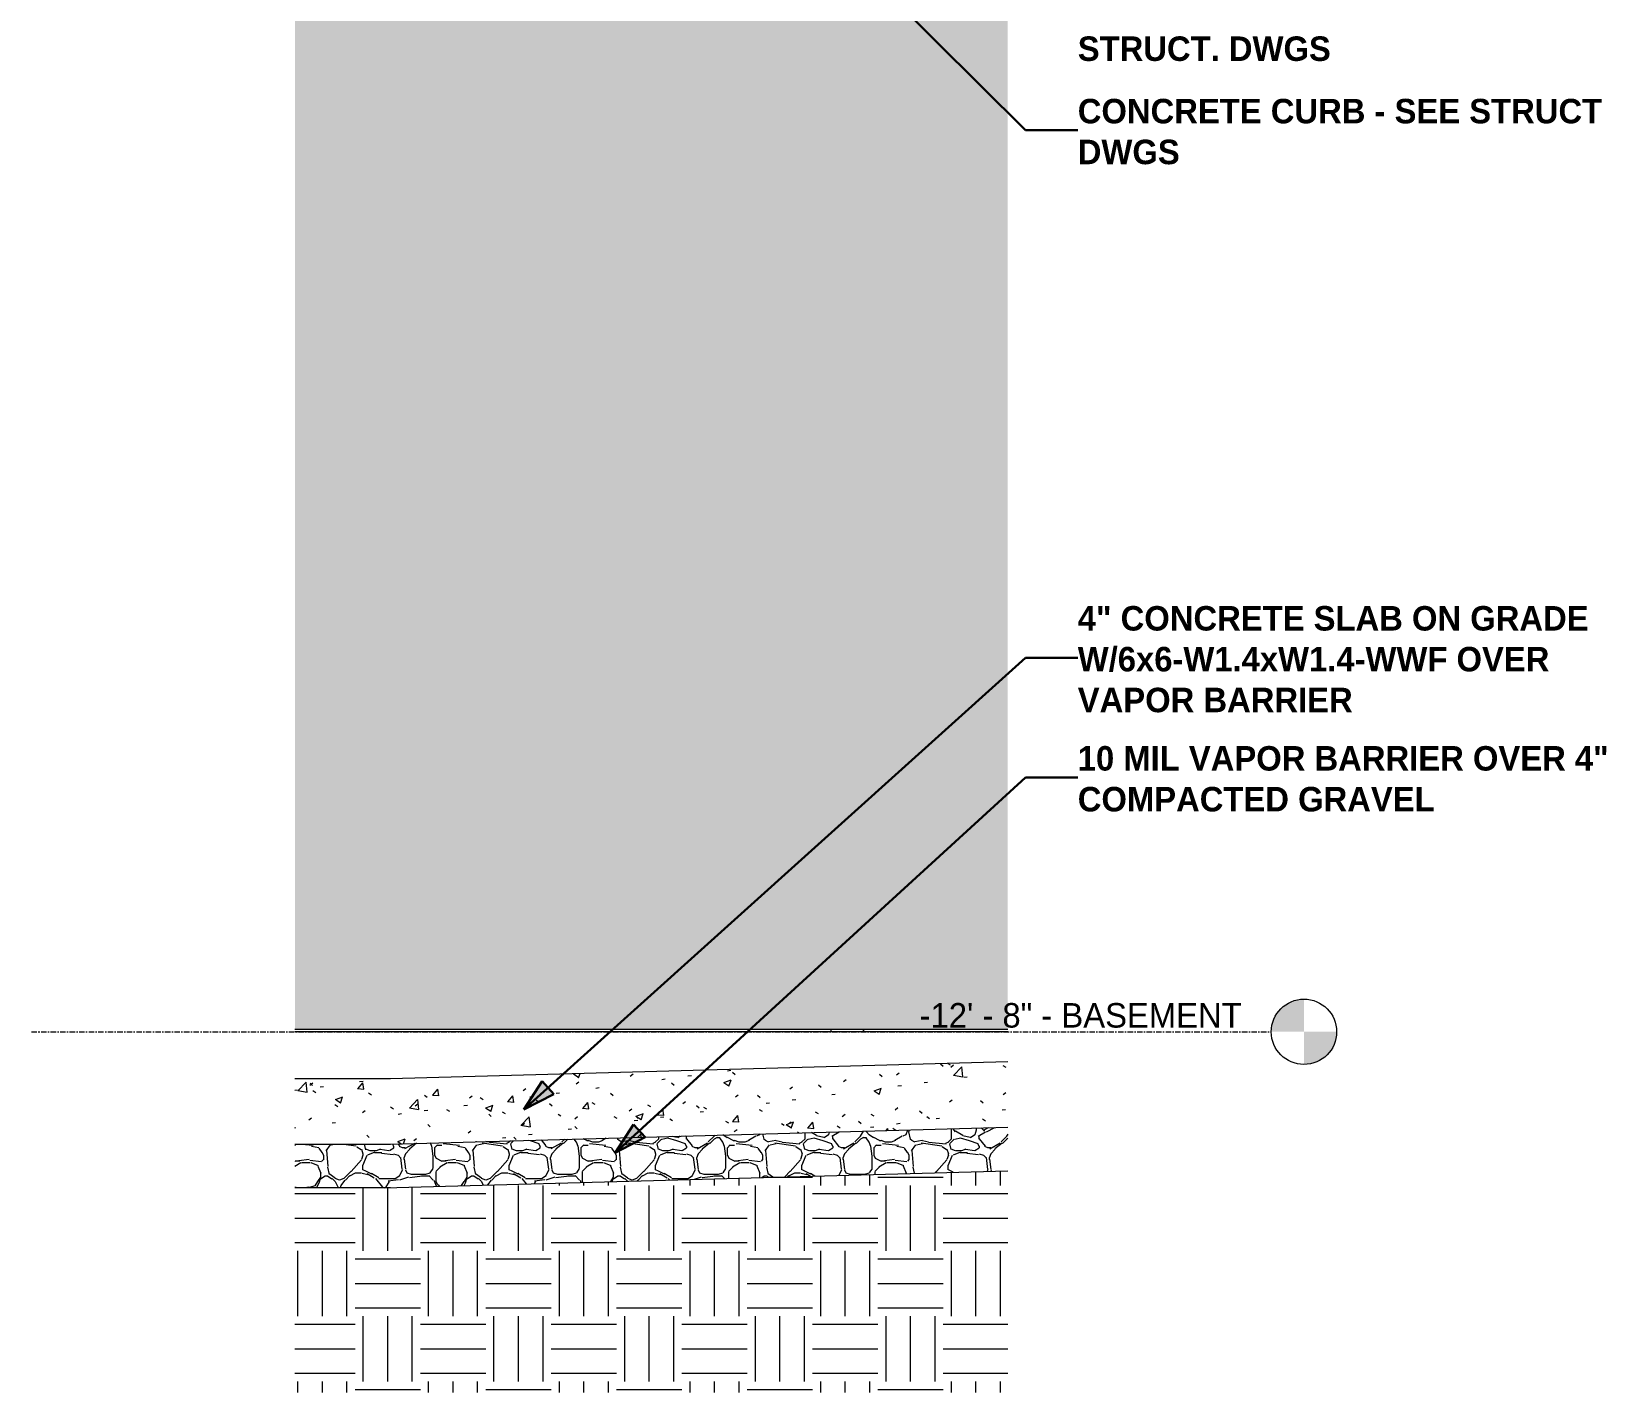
# Model space of a CAD drawing. Header units: inches. Extents: x -3960 to -3352, y -190 to 443.
# Drawn here: x -3532.2 to -3387.6, y -185.1 to -60.1 of the extents above; entities that cross this region are included whole.
import ezdxf

# ---------------------------------------------------------------- set-up
doc = ezdxf.new("R2010")
doc.units = ezdxf.units.IN
doc.header["$MEASUREMENT"] = 0
doc.linetypes.add('Grid Line 1_2_', pattern=[0.875, 0.5, -0.125, 0.125, -0.125])
for name, color, linetype, lineweight in [('0-3', 55, 'Continuous', 9), ('0-4', 90, 'Continuous', 5), ('A-FLOR-6', 192, 'Continuous', 9), ('A-FLOR-LEVL', 51, 'Continuous', 9), ('A-FLOR-LEVL-1', 51, 'Grid Line 1_2_', 9), ('A-FLOR-MCUT-2', 51, 'Continuous', 9), ('A-FLOR-PATT-1', 45, 'Continuous', 9), ('A-GENM-1', 55, 'Continuous', 9), ('A-WALL-PATT-1', 55, 'Continuous', 9), ('C-TOPO-2', 45, 'Continuous', 9), ('G-ANNO-TEXT', 231, 'Continuous', 30), ('G-ANNO-TEXT-1', 231, 'Continuous', 9)]:
    doc.layers.add(name, color=color, linetype=linetype, lineweight=lineweight)
doc.styles.add('Century Gothic', font='ufonts.com_century-gothic.ttf', dxfattribs={"height": 2.25})
doc.styles.add('Century Gothic_B', font='GOTHICB.TTF', dxfattribs={"height": 2.25})

# ---------------------------------------------------------------- blocks, each defined once
blk = doc.blocks.new('CTR  - Topography_rvt-3-WALL SECTION - SOUTH WALL _ WINDOWS - 1HR EXT_ WALL')
at = {"layer": 'C-TOPO-2'}
h = blk.add_hatch(dxfattribs=at)
h.set_pattern_fill('FP_27', color=256, style=0, pattern_type=2)
h.set_pattern_definition([(0, (-2014.496, 146.633), (6, 6), [6, -6]), (0, (-2014.496, 148.883), (6, 6), [6, -6]), (0, (-2014.496, 151.133), (6, 6), [6, -6]), (90, (-2013.746, 151.883), (-6, 6), [6, -6]), (90, (-2011.496, 151.883), (-6, 6), [6, -6]), (90, (-2009.246, 151.883), (-6, 6), [6, -6])])
h.paths.add_polyline_path([(-2087.29, -185.12), (-2054.57, -185.12), (-2054.57, -164.76), (-2111.81, -166.32), (-2120.02, -166.32), (-2120.02, -185.12), (-2111.24, -185.12)], flags=0)
blk = doc.blocks.new('Parking_Stall_Multiple - COMPACT-2286911-WALL SECTION - SOUTH WALL _ WINDOWS - 1HR EXT_ WALL')
at = {"layer": 'A-GENM-1'}
for p, q in [((-2120.02, -151.75), (-2070.82, -151.75)), ((-2070.82, -151.75), (-2067.82, -151.75)), ((-2070.82, -151.75), (-2070.82, -152)), ((-2070.82, -151.75), (-2067.82, -151.75)), ((-2070.82, -151.75), (-2070.82, -152)), ((-2067.82, -152), (-2067.82, -151.75)), ((-2067.82, -151.75), (-2054.57, -151.75)), ((-2067.82, -151.75), (-2067.82, -152)), ((-2070.82, -152), (-2120.02, -152)), ((-2067.82, -152), (-2070.82, -152)), ((-2067.82, -152), (-2070.82, -152)), ((-2054.57, -152), (-2067.82, -152))]:
    blk.add_line(p, q, dxfattribs=at)
blk = doc.blocks.new('CTR - 1st Phase - Common Walls_rvt-3-WALL SECTION - SOUTH WALL _ WINDOWS - 1HR EXT_ WALL')
at = {"layer": '0-3'}
blk.add_blockref('Parking_Stall_Multiple - COMPACT-2286911-WALL SECTION - SOUTH WALL _ WINDOWS - 1HR EXT_ WALL', (0, 0), dxfattribs=at)
blk = doc.blocks.new('CTR - 1st Phase - Structure_rvt-3-WALL SECTION - SOUTH WALL _ WINDOWS - 1HR EXT_ WALL')
at = {"layer": 'A-WALL-PATT-1'}
h = blk.add_hatch(dxfattribs=at)
h.set_pattern_fill('FP_22', color=256, style=0, pattern_type=2)
h.set_pattern_definition([(0, (-2014.496, 146.633), (3.84, 0.96), [0.317, -2.563, 0.317, -2.563, -15.36]), (0, (-2014.496, 146.633), (3.84, 0.96), [-5.76, 0.317, -5.443, 0.317, -2.563, -6.72]), (0, (-2014.496, 146.633), (3.84, 0.96), [-14.4, 0.317, -1.603, 0.317, -4.483]), (120, (-2013.056, 147.113), (-2.7513844, 2.8455376), [0.317, -2.563, 0.317, -2.563, -15.36]), (120, (-2013.056, 147.113), (-2.7513844, 2.8455376), [-5.76, 0.317, -5.443, 0.317, -2.563, -6.72]), (120, (-2013.056, 147.113), (-2.7513844, 2.8455376), [-14.4, 0.317, -1.603, 0.317, -4.483]), (240, (-2012.576, 149.033), (-1.0886156, -3.8055376), [0.317, -2.563, 0.317, -2.563, -15.36]), (240, (-2012.576, 149.033), (-1.0886156, -3.8055376), [-5.76, 0.317, -5.443, 0.317, -2.563, -6.72]), (240, (-2012.576, 149.033), (-1.0886156, -3.8055376), [-14.4, 0.317, -1.603, 0.317, -4.483])])
h.paths.add_polyline_path([(-2054.57, -151.75), (-2054.57, -21), (-2120.02, -21), (-2120.02, -151.75), (-2067.82, -151.75)], flags=0)
blk = doc.blocks.new('Level - Level Head - Circle-50818-WALL SECTION - SOUTH WALL _ WINDOWS - 1HR EXT_ WALL')
at = {"layer": 'A-FLOR-LEVL'}
h = blk.add_hatch(color=256, dxfattribs=at)
edge = h.paths.add_edge_path(flags=0)
edge.add_line((-2027.38, 0), (-2030.38, 0))
edge.add_arc((-2027.38, 0), 3, 90, 180, ccw=False)
edge.add_line((-2027.38, 3), (-2027.38, 0))
h = blk.add_hatch(color=256, dxfattribs=at)
edge = h.paths.add_edge_path(flags=0)
edge.add_line((-2027.38, -3), (-2027.38, 0))
edge.add_line((-2027.38, 0), (-2024.38, 0))
edge.add_arc((-2027.38, 0), 3, 270, 360, ccw=False)
blk.add_circle((-2027.38, 0), 3, dxfattribs=at)

msp = doc.modelspace()

# ---------------------------------------------------------------- hatches: boundary and pattern name
at = {"layer": 'A-FLOR-PATT-1'}
h = msp.add_hatch(dxfattribs=at)
h.set_pattern_fill('FP_29', color=256, style=0, pattern_type=2)
h.set_pattern_definition([(50, (-3402.494, 146.633), (6.886, -0.6021), [0.72, -7.92]), (355, (-3402.494, 146.633), (-1.33176, 7.22055), [0.576, -6.336]), (100.451, (-3401.92, 146.583), (5.55363, 6.61819), [0.612, -6.731]), (46.184, (-3402.494, 148.553), (10.24564, -1.58893), [1.08, -11.88]), (96.636, (-3401.64, 148.421), (8.97244, 9.35152), [0.918, -10.096]), (351.184, (-3402.494, 148.553), (8.9732, 9.35123), [0.864, -9.504]), (21, (-3401.534, 148.073), (5.73073, -3.865), [0.72, -7.92]), (326, (-3401.534, 148.073), (2.33581, 6.96088), [0.576, -6.336]), (71.451, (-3401.057, 147.751), (8.06588, 3.09595), [0.612, -6.731]), (37.5, (-3402.4942, 146.633), (0.116866, 3.195478), [0.317, -5.942, 0.317, -6.115, -6.36]), (37.5, (-3402.4942, 146.633), (0.116866, 3.195478), [-12.691, 0.317, -6.043]), (7.5, (-3402.4942, 146.633), (2.52543, 3.786025), [0.317, -3.35, 0.317, -5.798, -2.424]), (7.5, (-3402.4942, 146.633), (2.52543, 3.786025), [-9.782, 0.317, -2.107]), (327.5, (-3404.6352, 146.633), (5.124369, -0.216176), [0.317, -2.083, 0.317, -7.171, -9.936]), (327.5, (-3404.6352, 146.633), (5.124369, -0.216176), [-9.888, 0.317, -9.619]), (317.5, (-3405.595, 146.633), (5.598326, 0.96141), [0.317, -2.803, 0.317, -4.656, -7.056]), (317.5, (-3405.595, 146.633), (5.598326, 0.96141), [-8.093, 0.317, -6.739])])
h.paths.add_polyline_path([(-3508.01794, -162.3069), (-3499.24148, -162.3069), (-3442.56794, -160.76125), (-3442.56794, -154.76125), (-3499.24148, -156.3069), (-3508.01794, -156.3069), (-3508.01794, -162.00228)], flags=0)
h = msp.add_hatch(dxfattribs=at)
h.set_pattern_fill('FP_30', color=256, style=0, pattern_type=2)
h.set_pattern_definition([(212.005, (-3403.3002, 148.649), (-40.310627, -26.8730086), [1.268, -125.493]), (213.69, (-3402.4942, 149.186), (-13.43624, -13.436764), [0.969, -47.478]), (198.435, (-3402.091, 149.321), (-26.873024, -13.43654), [0.425, -42.065]), (180, (-3401.554, 149.321), (-2e-15, -13.437), [0.537, -12.899]), (161.565, (-3401.151, 149.186), (-13.43652, 1e-05), [0.425, -42.065]), (333.435, (-3401.016, 158.861), (13.43653, 1e-05), [0.601, -29.444]), (296.565, (-3401.151, 159.129), (13.43652, -13.43654), [0.3, -29.745]), (270, (-3401.151, 159.801), (13.437, 8e-16), [0.672, -12.765]), (186.34, (-3401.0162, 151.067), (-107.492657, -13.436396), [1.217, -120.457]), (296.565, (-3398.06, 159.398), (13.43652, -13.43654), [0.3, -29.745]), (303.69, (-3398.3292, 159.801), (13.436764, -13.43624), [0.484, -47.962]), (229.399, (-3396.1792, 153.889), (-67.18284, -80.6196216), [1.239, -122.641]), (243.435, (-3395.776, 154.695), (1e-05, -13.43653), [0.901, -29.144]), (213.69, (-3391.0732, 153.217), (-13.43624, -13.436764), [0.484, -47.962]), (33.69, (-3395.1042, 149.455), (13.43624, 13.436764), [0.484, -47.962]), (0, (-3395.373, 149.455), (0, 13.437), [0.269, -13.168]), (333.435, (-3395.641, 149.589), (13.43653, 1e-05), [0.3, -29.745]), (284.036, (-3395.7762, 150.127), (13.436545, -40.30972), [0.554, -54.847]), (270, (-3395.776, 150.395), (13.437, 8e-16), [0.269, -13.168]), (243.435, (-3395.776, 150.664), (1e-05, -13.43653), [0.3, -29.745]), (135, (-3395.776, 150.799), (-13.43644, 9e-16), [0.19, -18.812]), (90, (-3395.776, 150.664), (-13.437, 8e-16), [0.134, -13.302]), (18.435, (-3390.939, 156.845), (26.873024, 13.43654), [0.85, -41.641]), (6.34, (-3390.1322, 157.114), (107.492657, 13.436396), [1.217, -120.457]), (180, (-3390.67, 153.889), (-2e-15, -13.437), [0.806, -12.63]), (197.354, (-3388.5202, 154.561), (-40.3099621, -13.4370921), [2.252, -222.987]), (198.435, (-3388.117, 154.695), (-26.873024, -13.43654), [0.425, -42.065]), (213.69, (-3387.7142, 154.964), (-13.43624, -13.436764), [0.484, -47.962]), (251.565, (-3387.58, 155.367), (-1e-05, -13.43652), [0.425, -42.065]), (243.435, (-3387.445, 155.636), (1e-05, -13.43653), [0.3, -29.745]), (270, (-3387.445, 155.904), (13.437, 8e-16), [0.269, -13.168]), (293.199, (-3387.8482, 156.845), (13.436385, -26.872947), [1.023, -101.307]), (315, (-3388.251, 157.248), (13.43644, 0), [0.57, -18.432]), (0, (-3388.923, 157.248), (0, 13.437), [0.672, -12.765]), (341.565, (-3391.879, 154.023), (13.43652, -1e-05), [0.425, -42.065]), (303.69, (-3392.1482, 154.426), (13.436764, -13.43624), [0.484, -47.962]), (279.462, (-3392.2822, 155.233), (13.43628, -67.183201), [0.817, -80.915]), (270, (-3392.282, 156.039), (13.437, 8e-16), [0.806, -12.63]), (239.036, (-3391.8792, 156.711), (-13.4372, -26.873257), [0.783, -77.565]), (188.13, (-3390.9392, 156.845), (-80.620097, -13.436299), [0.95, -94.061]), (116.565, (-3400.882, 156.442), (-13.43652, 13.43654), [0.3, -29.745]), (135, (-3400.613, 156.173), (-13.43644, 9e-16), [0.38, -18.622]), (168.69, (-3399.9412, 156.039), (-13.436897, 0.000212), [0.685, -67.829]), (191.31, (-3399.2692, 156.173), (-53.746592, -13.436568), [0.685, -67.829]), (194.036, (-3398.7322, 156.308), (-40.30972, -13.436545), [0.554, -54.847]), (236.31, (-3398.4632, 156.711), (-13.436194, -26.8733), [0.484, -47.962]), (236.31, (-3398.1942, 157.114), (-13.436194, -26.8733), [0.484, -47.962]), (270, (-3398.194, 157.517), (13.437, 8e-16), [0.403, -13.034]), (291.801, (-3398.4632, 158.189), (13.436166, -26.872997), [0.724, -71.635]), (116.565, (-3398.329, 155.367), (-13.43652, 13.43654), [0.601, -29.444]), (168.69, (-3397.6572, 155.233), (-13.436897, 0.000212), [0.685, -67.829]), (194.036, (-3397.1202, 155.367), (-40.30972, -13.436545), [0.554, -54.847]), (225, (-3396.716, 155.77), (9e-16, -13.43644), [0.57, -18.432]), (251.565, (-3396.582, 156.173), (-1e-05, -13.43652), [0.425, -42.065]), (296.565, (-3396.851, 156.711), (13.43652, -13.43654), [0.601, -29.444]), (315, (-3397.12, 156.979), (13.43644, 0), [0.38, -18.622]), (326.31, (-3397.5232, 157.248), (26.8733, -13.436194), [0.484, -47.962]), (0, (-3397.791, 157.248), (0, 13.437), [0.269, -13.168]), (33.69, (-3398.1942, 156.979), (13.43624, 13.436764), [0.484, -47.962]), (71.565, (-3398.329, 156.576), (1e-05, 13.43652), [0.425, -42.065]), (63.435, (-3398.463, 156.308), (-1e-05, 13.43653), [0.3, -29.745]), (71.565, (-3398.598, 155.904), (1e-05, 13.43652), [0.425, -42.065]), (104.036, (-3398.5982, 155.367), (-13.436545, 40.30972), [0.554, -54.847]), (45, (-3398.866, 155.098), (0, 13.43644), [0.38, -18.622]), (18.435, (-3399.269, 154.964), (26.873024, 13.43654), [0.425, -42.065]), (0, (-3399.941, 154.964), (0, 13.437), [0.672, -12.765]), (14.036, (-3400.4792, 154.83), (40.30972, 13.436545), [0.554, -54.847]), (341.565, (-3400.882, 154.964), (13.43652, -1e-05), [0.425, -42.065]), (270, (-3400.882, 155.367), (13.437, 8e-16), [0.403, -13.034]), (225, (-3400.479, 155.77), (9e-16, -13.43644), [0.57, -18.432]), (198.435, (-3399.672, 156.039), (-26.873024, -13.43654), [0.85, -41.641]), (180, (-3399.001, 156.039), (-2e-15, -13.437), [0.672, -12.765]), (153.435, (-3398.732, 155.904), (-13.43653, -1e-05), [0.3, -29.745]), (206.565, (-3393.626, 153.755), (-13.43654, -13.43652), [0.3, -29.745]), (146.31, (-3393.2232, 153.486), (-26.8733, 13.436194), [0.484, -47.962]), (119.745, (-3392.6852, 152.545), (-40.31056, 67.1832064), [1.083, -107.246]), (95.711, (-3392.5512, 151.202), (-13.4375424, 120.930058), [1.35, -133.686]), (90, (-3392.551, 151.067), (-13.437, 8e-16), [0.134, -13.302]), (63.435, (-3392.685, 150.799), (-1e-05, 13.43653), [0.3, -29.745]), (26.565, (-3392.954, 150.664), (13.43654, 13.43652), [0.3, -29.745]), (0, (-3393.357, 150.664), (0, 13.437), [0.403, -13.034]), (0, (-3393.492, 150.664), (0, 13.437), [0.134, -13.302]), (0, (-3393.76, 150.664), (0, 13.437), [0.269, -13.168]), (326.31, (-3394.1632, 150.933), (26.8733, -13.436194), [0.484, -47.962]), (333.435, (-3394.432, 151.067), (13.43653, 1e-05), [0.3, -29.745]), (284.036, (-3394.5672, 151.605), (13.436545, -40.30972), [0.554, -54.847]), (270, (-3394.567, 151.873), (13.437, 8e-16), [0.269, -13.168]), (270, (-3394.567, 152.277), (13.437, 8e-16), [0.403, -13.034]), (258.69, (-3394.4322, 152.948), (-0.000212, -13.436897), [0.685, -67.829]), (231.34, (-3393.8952, 153.62), (-40.31019, -53.745816), [0.86, -85.176]), (270, (-3391.073, 153.352), (13.437, 8e-16), [0.134, -13.302]), (270, (-3391.073, 153.486), (13.437, 8e-16), [0.134, -13.302]), (326.31, (-3391.4762, 153.755), (26.8733, -13.436194), [0.484, -47.962]), (333.435, (-3392.282, 154.158), (13.43653, 1e-05), [0.901, -29.144]), (0, (-3392.954, 154.158), (0, 13.437), [0.672, -12.765]), (63.435, (-3393.089, 153.889), (-1e-05, 13.43653), [0.3, -29.745]), (90, (-3393.089, 153.352), (-13.437, 8e-16), [0.537, -12.899]), (135, (-3392.685, 152.948), (-13.43644, 9e-16), [0.57, -18.432]), (161.565, (-3392.282, 152.814), (-13.43652, 1e-05), [0.425, -42.065]), (180, (-3391.879, 152.814), (-2e-15, -13.437), [0.403, -13.034]), (198.435, (-3391.476, 152.948), (-26.873024, -13.43654), [0.425, -42.065]), (351.87, (-3396.7162, 160.204), (13.437009, -0.000259), [1.9, -93.111]), (14.036, (-3397.2542, 160.07), (40.30972, 13.436545), [0.554, -54.847]), (53.13, (-3397.6572, 159.532), (26.873672, 40.309752), [0.672, -66.511]), (95.194, (-3397.5232, 158.054), (-13.4351326, 134.3664647), [1.484, -146.928]), (101.31, (-3397.3882, 157.382), (-13.436568, 53.746592), [0.685, -67.829]), (143.13, (-3396.8512, 156.979), (-40.309752, 26.873672), [0.672, -66.511]), (161.565, (-3396.448, 156.845), (-13.43652, 1e-05), [0.425, -42.065]), (198.435, (-3396.045, 156.979), (-26.873024, -13.43654), [0.425, -42.065]), (225, (-3395.373, 157.651), (9e-16, -13.43644), [0.95, -18.052]), (228.814, (-3394.4322, 158.726), (-80.619807, -94.0561774), [1.428, -141.405]), (251.565, (-3394.298, 159.129), (-1e-05, -13.43652), [0.425, -42.065]), (270, (-3394.298, 159.264), (13.437, 8e-16), [0.134, -13.302]), (288.435, (-3394.432, 159.667), (13.43654, -26.873024), [0.425, -42.065]), (326.31, (-3394.8352, 159.935), (26.8733, -13.436194), [0.484, -47.962]), (90, (-3401.016, 156.711), (-13.437, 8e-16), [0.941, -12.496]), (338.199, (-3399.1352, 158.457), (40.309912, -13.43644), [0.724, -71.635]), (0, (-3399.941, 158.457), (0, 13.437), [0.806, -12.63]), (30.964, (-3400.6132, 158.054), (40.310285, 26.873314), [0.783, -77.565]), (45, (-3401.016, 157.651), (0, 13.43644), [0.57, -18.432]), (90, (-3403.166, 152.411), (-13.437, 8e-16), [0.941, -12.496]), (116.565, (-3402.763, 151.605), (-13.43652, 13.43654), [0.901, -29.144]), (153.435, (-3401.957, 151.202), (-13.43653, -1e-05), [0.901, -29.144]), (180, (-3401.285, 151.202), (-2e-15, -13.437), [0.672, -12.765]), (218.66, (-3400.6132, 151.739), (-13.436833, -13.436298), [0.86, -85.176]), (231.34, (-3400.0762, 152.411), (-40.31019, -53.745816), [0.86, -85.176]), (213.69, (-3399.2692, 152.948), (-13.43624, -13.436764), [0.969, -47.478]), (239.036, (-3398.8662, 153.62), (-13.4372, -26.873257), [0.783, -77.565]), (270, (-3398.866, 153.889), (13.437, 8e-16), [0.269, -13.168]), (270, (-3398.866, 154.292), (13.437, 8e-16), [0.403, -13.034]), (315, (-3399.269, 154.695), (13.43644, 0), [0.57, -18.432]), (350.538, (-3400.0762, 154.83), (13.436822, 7.6e-05), [0.817, -80.915]), (14.036, (-3401.1512, 154.561), (40.30972, 13.436545), [1.108, -54.293]), (18.435, (-3402.36, 154.158), (26.873024, 13.43654), [1.275, -41.216]), (45, (-3402.763, 153.755), (0, 13.43644), [0.57, -18.432]), (45, (-3403.166, 153.352), (0, 13.43644), [0.57, -18.432]), (108.435, (-3400.21, 150.395), (-13.43654, 26.873024), [0.85, -41.641]), (126.87, (-3399.8072, 149.858), (-13.436224, 13.436576), [0.672, -66.511]), (146.31, (-3399.4042, 149.589), (-26.8733, 13.436194), [0.484, -47.962]), (161.565, (-3399.001, 149.455), (-13.43652, 1e-05), [0.425, -42.065]), (135, (-3398.598, 149.052), (-13.43644, 9e-16), [0.57, -18.432]), (161.565, (-3398.194, 148.917), (-13.43652, 1e-05), [0.425, -42.065]), (180, (-3397.791, 148.917), (-2e-15, -13.437), [0.403, -13.034]), (206.565, (-3397.523, 149.052), (-13.43654, -13.43652), [0.3, -29.745]), (206.565, (-3396.985, 149.321), (-13.43654, -13.43652), [0.601, -29.444]), (189.462, (-3396.1792, 149.455), (-67.183201, -13.43628), [0.817, -80.915]), (243.435, (-3395.91, 149.992), (1e-05, -13.43653), [0.601, -29.444]), (270, (-3395.91, 150.127), (13.437, 8e-16), [0.134, -13.302]), (270, (-3395.91, 150.395), (13.437, 8e-16), [0.269, -13.168]), (326.31, (-3396.3132, 151.202), (26.8733, -13.436194), [0.484, -47.962]), (327.995, (-3397.3882, 151.873), (67.182935, -40.309468), [1.268, -125.493]), (329.036, (-3398.0602, 152.277), (26.873257, -13.4372), [0.783, -77.565]), (341.565, (-3398.866, 152.545), (13.43652, -1e-05), [0.85, -41.641]), (0, (-3399.404, 152.545), (0, 13.437), [0.537, -12.899]), (33.69, (-3399.8072, 152.277), (13.43624, 13.436764), [0.484, -47.962]), (53.13, (-3400.2102, 151.739), (26.873672, 40.309752), [0.672, -66.511]), (63.435, (-3400.479, 151.202), (-1e-05, 13.43653), [0.601, -29.444]), (225, (-3394.298, 150.127), (9e-16, -13.43644), [0.57, -18.432]), (236.31, (-3394.0292, 150.53), (-13.436194, -26.8733), [0.484, -47.962]), (270, (-3394.029, 150.664), (13.437, 8e-16), [0.134, -13.302]), (315, (-3394.298, 150.933), (13.43644, 0), [0.38, -18.622]), (333.435, (-3394.835, 151.202), (13.43653, 1e-05), [0.601, -29.444]), (18.435, (-3395.641, 150.933), (26.873024, 13.43654), [0.85, -41.641]), (75.964, (-3395.7762, 150.395), (-0.0003, 13.43623), [0.554, -54.847]), (71.565, (-3401.822, 147.842), (1e-05, 13.43652), [0.425, -42.065]), (135, (-3401.554, 147.574), (-13.43644, 9e-16), [0.38, -18.622]), (146.31, (-3401.1512, 147.305), (-26.8733, 13.436194), [0.484, -47.962]), (153.435, (-3400.613, 147.036), (-13.43653, -1e-05), [0.601, -29.444]), (180, (-3400.479, 147.036), (-2e-15, -13.437), [0.134, -13.302]), (161.565, (-3400.076, 146.902), (-13.43652, 1e-05), [0.425, -42.065]), (180, (-3399.538, 146.902), (-2e-15, -13.437), [0.537, -12.899]), (198.435, (-3399.135, 147.036), (-26.873024, -13.43654), [0.425, -42.065]), (210.964, (-3398.4632, 147.439), (-40.310285, -26.873314), [0.783, -77.565]), (206.565, (-3398.194, 147.574), (-13.43654, -13.43652), [0.3, -29.745]), (251.565, (-3398.06, 147.977), (-1e-05, -13.43652), [0.425, -42.065]), (303.69, (-3398.3292, 148.38), (13.436764, -13.43624), [0.484, -47.962]), (306.87, (-3398.7322, 148.917), (13.436224, -13.436576), [0.672, -66.511]), (323.13, (-3399.2692, 149.321), (40.309752, -26.873672), [0.672, -66.511]), (345.964, (-3399.8072, 149.455), (13.43623, 0.0003), [0.554, -54.847]), (18.435, (-3400.21, 149.321), (26.873024, 13.43654), [0.425, -42.065]), (30.964, (-3400.8822, 148.917), (40.310285, 26.873314), [0.783, -77.565]), (39.806, (-3401.6882, 148.246), (13.436602, 13.436291), [1.049, -103.894]), (135, (-3397.657, 147.036), (-13.43644, 9e-16), [0.19, -18.812]), (153.435, (-3397.388, 146.902), (-13.43653, -1e-05), [0.3, -29.745]), (191.31, (-3396.7162, 147.036), (-53.746592, -13.436568), [0.685, -67.829]), (165.964, (-3396.1792, 146.902), (-13.43623, -0.0003), [0.554, -54.847]), (175.236, (-3394.5672, 146.768), (-13.4364265, -8.2e-05), [1.618, -160.181]), (206.565, (-3394.298, 146.902), (-13.43654, -13.43652), [0.3, -29.745]), (225, (-3394.029, 147.171), (9e-16, -13.43644), [0.38, -18.622]), (270, (-3394.029, 147.842), (13.437, 8e-16), [0.672, -12.765]), (270, (-3394.029, 148.246), (13.437, 8e-16), [0.403, -13.034]), (308.66, (-3394.5672, 148.917), (13.436298, -13.436833), [0.86, -85.176]), (338.199, (-3395.2382, 149.186), (40.309912, -13.43644), [0.724, -71.635]), (348.69, (-3395.9102, 149.321), (13.436897, -0.000212), [0.685, -67.829]), (18.435, (-3397.12, 148.917), (26.873024, 13.43654), [1.275, -41.216]), (36.87, (-3397.6572, 148.514), (13.436576, 13.436224), [0.672, -66.511]), (68.199, (-3397.9262, 147.842), (13.43644, 40.309912), [0.724, -71.635]), (101.31, (-3397.7912, 147.171), (-13.436568, 53.746592), [0.685, -67.829]), (348.69, (-3399.0012, 159.935), (13.436897, -0.000212), [0.685, -67.829]), (354.806, (-3400.4792, 160.07), (13.4361385, -0.000352), [1.484, -146.928]), (0, (-3400.882, 160.07), (0, 13.437), [0.403, -13.034]), (45, (-3401.151, 159.801), (0, 13.43644), [0.38, -18.622]), (180, (-3400.076, 158.592), (-2e-15, -13.437), [0.403, -13.034]), (188.13, (-3399.1352, 158.726), (-80.620097, -13.436299), [0.95, -94.061]), (172.875, (-3398.0602, 158.592), (-13.436807, -0.000376), [1.083, -107.246]), (225, (-3397.926, 158.726), (9e-16, -13.43644), [0.19, -18.812]), (270, (-3397.926, 159.129), (13.437, 8e-16), [0.403, -13.034]), (161.565, (-3393.626, 159.532), (-13.43652, 1e-05), [0.425, -42.065]), (180, (-3393.089, 159.532), (-2e-15, -13.437), [0.537, -12.899]), (198.435, (-3392.685, 159.667), (-26.873024, -13.43654), [0.425, -42.065]), (170.538, (-3391.8792, 159.532), (-13.436822, -7.6e-05), [0.817, -80.915]), (213.69, (-3391.4762, 159.801), (-13.43624, -13.436764), [0.484, -47.962]), (270, (-3391.476, 159.935), (13.437, 8e-16), [0.134, -13.302]), (296.565, (-3391.61, 160.204), (13.43652, -13.43654), [0.3, -29.745]), (341.565, (-3392.417, 160.473), (13.43652, -1e-05), [0.85, -41.641]), (341.565, (-3393.223, 160.742), (13.43652, -1e-05), [0.85, -41.641]), (14.036, (-3393.7602, 160.607), (40.30972, 13.436545), [0.554, -54.847]), (45, (-3394.163, 160.204), (0, 13.43644), [0.57, -18.432]), (104.036, (-3394.0292, 159.667), (-13.436545, 40.30972), [0.554, -54.847]), (0, (-3404.51, 147.977), (0, 13.437), [0.134, -13.302]), (315, (-3404.778, 148.246), (13.43644, 0), [0.38, -18.622]), (274.764, (-3404.9132, 149.858), (13.437683, -147.8026), [1.618, -160.181]), (255.964, (-3404.7782, 150.395), (0.0003, -13.43623), [0.554, -54.847]), (225, (-3404.51, 150.664), (9e-16, -13.43644), [0.38, -18.622]), (198.435, (-3403.3, 151.067), (-26.873024, -13.43654), [1.275, -41.216]), (180, (-3403.166, 151.067), (-2e-15, -13.437), [0.134, -13.302]), (171.87, (-3402.2252, 150.933), (-13.437009, 0.000259), [0.95, -94.061]), (146.31, (-3400.6132, 150.799), (-26.8733, 13.436194), [0.484, -47.962]), (108.435, (-3400.344, 149.992), (-13.43654, 26.873024), [0.85, -41.641]), (90, (-3400.344, 149.858), (-13.437, 8e-16), [0.134, -13.302]), (71.565, (-3400.479, 149.455), (1e-05, 13.43652), [0.425, -42.065]), (26.565, (-3400.747, 149.321), (13.43654, 13.43652), [0.3, -29.745]), (18.435, (-3401.151, 149.186), (26.873024, 13.43654), [0.425, -42.065]), (126.87, (-3393.8952, 148.246), (-13.436224, 13.436576), [0.672, -66.511]), (123.69, (-3393.6262, 147.842), (-13.436764, 13.43624), [0.484, -47.962]), (149.036, (-3392.9542, 147.439), (-26.873257, 13.4372), [0.783, -77.565]), (168.69, (-3392.2822, 147.305), (-13.436897, 0.000212), [0.685, -67.829]), (213.69, (-3391.8792, 147.574), (-13.43624, -13.436764), [0.484, -47.962]), (251.565, (-3391.745, 147.977), (-1e-05, -13.43652), [0.425, -42.065]), (270, (-3391.745, 148.111), (13.437, 8e-16), [0.134, -13.302]), (279.462, (-3391.8792, 148.917), (13.43628, -67.183201), [0.817, -80.915]), (243.435, (-3391.745, 149.186), (1e-05, -13.43653), [0.3, -29.745]), (270, (-3391.745, 149.321), (13.437, 8e-16), [0.134, -13.302]), (296.565, (-3392.148, 150.127), (13.43652, -13.43654), [0.901, -29.144]), (329.036, (-3392.8202, 150.53), (26.873257, -13.4372), [0.783, -77.565]), (8.13, (-3393.7602, 150.395), (80.620097, 13.436299), [0.95, -94.061]), (45, (-3394.298, 149.858), (0, 13.43644), [0.76, -18.242]), (45, (-3394.567, 149.589), (0, 13.43644), [0.38, -18.622]), (90, (-3394.567, 149.186), (-13.437, 8e-16), [0.403, -13.034]), (123.69, (-3394.2982, 148.783), (-13.436764, 13.43624), [0.484, -47.962]), (101.31, (-3392.2822, 151.202), (-13.436568, 53.746592), [0.685, -67.829]), (108.435, (-3392.148, 150.799), (-13.43654, 26.873024), [0.425, -42.065]), (135, (-3392.014, 150.664), (-13.43644, 9e-16), [0.19, -18.812]), (180, (-3391.61, 150.664), (-2e-15, -13.437), [0.403, -13.034]), (213.69, (-3391.2072, 150.933), (-13.43624, -13.436764), [0.484, -47.962]), (187.125, (-3390.1322, 151.067), (-94.056659, -13.437028), [1.083, -107.246]), (236.31, (-3389.8642, 151.47), (-13.436194, -26.8733), [0.484, -47.962]), (270, (-3389.864, 151.605), (13.437, 8e-16), [0.134, -13.302]), (288.435, (-3389.998, 152.008), (13.43654, -26.873024), [0.425, -42.065]), (285.945, (-3390.2672, 152.948), (13.436607, -40.309649), [0.978, -96.842]), (315, (-3390.536, 153.217), (13.43644, 0), [0.38, -18.622]), (18.435, (-3390.939, 153.083), (26.873024, 13.43654), [0.425, -42.065]), (29.745, (-3391.8792, 152.545), (67.1832064, 40.31056), [1.083, -107.246]), (18.435, (-3392.282, 152.411), (26.873024, 13.43654), [0.425, -42.065]), (75.964, (-3392.4172, 151.873), (-0.0003, 13.43623), [0.554, -54.847]), (180, (-3396.313, 155.367), (-2e-15, -13.437), [0.403, -13.034]), (180, (-3396.045, 155.367), (-2e-15, -13.437), [0.269, -13.168]), (135, (-3395.776, 155.098), (-13.43644, 9e-16), [0.38, -18.622]), (90, (-3395.776, 154.695), (-13.437, 8e-16), [0.403, -13.034]), (26.565, (-3397.791, 152.545), (13.43654, 13.43652), [0.901, -29.144]), (341.565, (-3398.194, 152.68), (13.43652, -1e-05), [0.425, -42.065]), (300.964, (-3398.5982, 153.352), (26.873314, -40.310285), [0.783, -77.565]), (71.565, (-3396.045, 153.755), (1e-05, 13.43652), [0.425, -42.065]), (90, (-3396.045, 153.083), (-13.437, 8e-16), [0.672, -12.765]), (123.69, (-3395.7762, 152.68), (-13.436764, 13.43624), [0.484, -47.962]), (153.435, (-3395.238, 152.411), (-13.43653, -1e-05), [0.601, -29.444]), (198.435, (-3394.835, 152.545), (-26.873024, -13.43654), [0.425, -42.065]), (243.435, (-3394.701, 152.814), (1e-05, -13.43653), [0.3, -29.745]), (255.964, (-3394.5672, 153.352), (0.0003, -13.43623), [0.554, -54.847]), (251.565, (-3394.432, 153.755), (-1e-05, -13.43652), [0.425, -42.065]), (291.801, (-3394.7012, 154.426), (13.436166, -26.872997), [0.724, -71.635]), (323.13, (-3395.2382, 154.83), (40.309752, -26.873672), [0.672, -66.511]), (18.435, (-3395.641, 154.695), (26.873024, 13.43654), [0.425, -42.065]), (63.435, (-3395.91, 154.158), (-1e-05, 13.43653), [0.601, -29.444]), (135, (-3396.985, 151.739), (-13.43644, 9e-16), [0.57, -18.432]), (149.036, (-3396.3132, 151.336), (-26.873257, 13.4372), [0.783, -77.565]), (146.31, (-3395.9102, 151.067), (-26.8733, 13.436194), [0.484, -47.962]), (180, (-3395.641, 151.067), (-2e-15, -13.437), [0.269, -13.168]), (210.964, (-3394.9702, 151.47), (-40.310285, -26.873314), [0.783, -77.565]), (243.435, (-3394.835, 151.739), (1e-05, -13.43653), [0.3, -29.745]), (303.69, (-3395.1042, 152.142), (13.436764, -13.43624), [0.484, -47.962]), (321.34, (-3395.7762, 152.68), (53.745816, -40.31019), [0.86, -85.176]), (345.964, (-3396.3132, 152.814), (13.43623, 0.0003), [0.554, -54.847]), (11.31, (-3396.9852, 152.68), (53.746592, 13.436568), [0.685, -67.829]), (26.565, (-3397.254, 152.545), (13.43654, 13.43652), [0.3, -29.745]), (71.565, (-3397.388, 152.142), (1e-05, 13.43652), [0.425, -42.065]), (15.945, (-3397.6572, 155.098), (40.309649, 13.436607), [0.978, -96.842]), (29.745, (-3398.5982, 154.561), (67.1832064, 40.31056), [1.083, -107.246]), (63.435, (-3398.732, 154.292), (-1e-05, 13.43653), [0.3, -29.745]), (90, (-3398.732, 153.889), (-13.437, 8e-16), [0.403, -13.034]), (104.036, (-3398.5982, 153.352), (-13.436545, 40.30972), [0.554, -54.847]), (120.964, (-3398.1942, 152.68), (-26.873314, 40.310285), [0.783, -77.565]), (153.435, (-3390.67, 159.801), (-13.43653, -1e-05), [0.3, -29.745]), (180, (-3390.401, 159.801), (-2e-15, -13.437), [0.269, -13.168]), (209.745, (-3389.4612, 160.339), (-67.1832064, -40.31056), [1.083, -107.246]), (225, (-3388.923, 160.876), (9e-16, -13.43644), [0.76, -18.242]), (239.036, (-3388.5202, 161.548), (-13.4372, -26.873257), [0.783, -77.565]), (239.036, (-3388.1172, 162.22), (-13.4372, -26.873257), [0.783, -77.565]), (270, (-3388.117, 162.354), (13.437, 8e-16), [0.134, -13.302]), (333.435, (-3388.386, 162.488), (13.43653, 1e-05), [0.3, -29.745]), (0, (-3388.789, 162.488), (0, 13.437), [0.403, -13.034]), (45, (-3389.192, 162.085), (0, 13.43644), [0.57, -18.432]), (26.565, (-3390.804, 161.279), (13.43654, 13.43652), [1.803, -28.243]), (30.964, (-3391.4762, 160.876), (40.310285, 26.873314), [0.783, -77.565]), (90, (-3391.476, 160.607), (-13.437, 8e-16), [0.269, -13.168]), (128.66, (-3390.9392, 159.935), (-13.436298, 13.436833), [0.86, -85.176]), (255.964, (-3392.4172, 155.501), (0.0003, -13.43623), [0.554, -54.847]), (281.31, (-3392.5512, 156.173), (13.436568, -53.746592), [0.685, -67.829]), (309.806, (-3393.2232, 156.979), (13.436291, -13.436602), [1.049, -103.894]), (329.036, (-3393.8952, 157.382), (26.873257, -13.4372), [0.783, -77.565]), (345.964, (-3394.4322, 157.517), (13.43623, 0.0003), [0.554, -54.847]), (0, (-3394.97, 157.517), (0, 13.437), [0.537, -12.899]), (26.565, (-3395.507, 157.248), (13.43654, 13.43652), [0.601, -29.444]), (45, (-3395.91, 156.845), (0, 13.43644), [0.57, -18.432]), (53.13, (-3396.3132, 156.308), (26.873672, 40.309752), [0.672, -66.511]), (90, (-3396.313, 155.904), (-13.437, 8e-16), [0.403, -13.034]), (135, (-3395.91, 155.501), (-13.43644, 9e-16), [0.57, -18.432]), (144.462, (-3394.9702, 154.83), (-40.309531, 26.8733096), [1.156, -114.43]), (135, (-3394.298, 154.158), (-13.43644, 9e-16), [0.95, -18.052]), (153.435, (-3393.76, 153.889), (-13.43653, -1e-05), [0.601, -29.444]), (206.565, (-3393.223, 154.158), (-13.43654, -13.43652), [0.601, -29.444]), (230.194, (-3392.5512, 154.964), (-53.747184, -67.182341), [1.049, -103.894]), (66.801, (-3394.2982, 158.189), (26.874049, 67.182876), [1.023, -101.307]), (90, (-3394.298, 157.786), (-13.437, 8e-16), [0.403, -13.034]), (153.435, (-3394.029, 157.651), (-13.43653, -1e-05), [0.3, -29.745]), (153.435, (-3393.492, 157.382), (-13.43653, -1e-05), [0.601, -29.444]), (149.036, (-3392.8202, 156.979), (-26.873257, 13.4372), [0.783, -77.565]), (180, (-3392.148, 156.979), (-2e-15, -13.437), [0.672, -12.765]), (180, (-3391.342, 156.979), (-2e-15, -13.437), [0.806, -12.63]), (213.69, (-3390.9392, 157.248), (-13.43624, -13.436764), [0.484, -47.962]), (243.435, (-3390.67, 157.786), (1e-05, -13.43653), [0.601, -29.444]), (277.125, (-3390.8042, 158.861), (13.437028, -94.056659), [1.083, -107.246]), (315, (-3391.073, 159.129), (13.43644, 0), [0.38, -18.622]), (341.565, (-3391.476, 159.264), (13.43652, -1e-05), [0.425, -42.065]), (352.875, (-3392.5512, 159.398), (13.436807, 0.000376), [1.083, -107.246]), (0, (-3393.223, 159.398), (0, 13.437), [0.672, -12.765]), (21.801, (-3393.8952, 159.129), (26.872997, 13.436166), [0.724, -71.635]), (90, (-3387.848, 158.457), (-13.437, 8e-16), [0.537, -12.899]), (90, (-3387.848, 157.92), (-13.437, 8e-16), [0.537, -12.899]), (56.31, (-3388.1172, 157.517), (13.436194, 26.8733), [0.484, -47.962]), (18.435, (-3388.52, 157.382), (26.873024, 13.43654), [0.425, -42.065]), (0, (-3389.864, 157.382), (0, 13.437), [1.344, -12.093]), (341.565, (-3390.267, 157.517), (13.43652, -1e-05), [0.425, -42.065]), (296.565, (-3390.401, 157.786), (13.43652, -13.43654), [0.3, -29.745]), (278.13, (-3390.5362, 158.726), (13.436299, -80.620097), [0.95, -94.061]), (270, (-3390.536, 158.861), (13.437, 8e-16), [0.134, -13.302]), (251.565, (-3390.401, 159.264), (-1e-05, -13.43652), [0.425, -42.065]), (225, (-3389.998, 159.667), (9e-16, -13.43644), [0.57, -18.432]), (218.66, (-3389.3262, 160.204), (-13.436833, -13.436298), [0.86, -85.176]), (225, (-3388.923, 160.607), (9e-16, -13.43644), [0.57, -18.432]), (206.565, (-3388.654, 160.742), (-13.43654, -13.43652), [0.3, -29.745]), (180, (-3388.386, 160.742), (-2e-15, -13.437), [0.269, -13.168]), (123.69, (-3388.1172, 160.339), (-13.436764, 13.43624), [0.484, -47.962]), (108.435, (-3387.983, 159.935), (-13.43654, 26.873024), [0.425, -42.065]), (98.13, (-3387.8482, 158.995), (-13.436299, 80.620097), [0.95, -94.061])])
h.paths.add_polyline_path([(-3508.01794, -166.3069), (-3499.24148, -166.3069), (-3442.56794, -164.76125), (-3442.56794, -160.76125), (-3499.24148, -162.3069), (-3508.01794, -162.3069), (-3508.01794, -162.54625)], flags=0)
at = {"layer": 'G-ANNO-TEXT'}
for points in [[(-3487.00598, -159.13628), (-3484.23878, -157.72603), (-3485.31464, -156.53137)], [(-3478.61105, -163.12113), (-3475.85547, -161.68831), (-3476.94106, -160.50248)]]:
    msp.add_hatch(color=256, dxfattribs=at).paths.add_polyline_path(points, flags=0)

# ---------------------------------------------------------------- linework, layer by layer
at = {"layer": 'A-FLOR-6'}
for p, q in [((-3442.56794, -154.76125), (-3499.24148, -156.3069)), ((-3499.24148, -156.3069), (-3508.01794, -156.3069)), ((-3499.80393, -166.32224), (-3442.56794, -164.76125)), ((-3508.01794, -166.3069), (-3499.24148, -166.3069))]:
    msp.add_line(p, q, dxfattribs=at)
at = {"layer": 'A-FLOR-LEVL-1'}
msp.add_line((-3532.19974, -152), (-3418.381, -152), dxfattribs=at)
at = {"layer": 'A-FLOR-MCUT-2'}
for p, q in [((-3499.24148, -162.3069), (-3442.56794, -160.76125)), ((-3508.01794, -162.3069), (-3499.24148, -162.3069))]:
    msp.add_line(p, q, dxfattribs=at)
at = {"layer": 'G-ANNO-TEXT'}
for p, q in [((-3504.10113, -6.42118), (-3440.94497, -69.20318)), ((-3440.94497, -69.20318), (-3436.14624, -69.20318)), ((-3487.00598, -159.13628), (-3440.94497, -117.65572)), ((-3440.94497, -117.65572), (-3436.14624, -117.65572)), ((-3478.61105, -163.12113), (-3440.94497, -128.63902)), ((-3440.94497, -128.63902), (-3436.14624, -128.63902)), ((-3485.31464, -156.53137), (-3487.00598, -159.13628)), ((-3484.23878, -157.72603), (-3485.31464, -156.53137)), ((-3487.00598, -159.13628), (-3484.23878, -157.72603)), ((-3476.94106, -160.50248), (-3478.61105, -163.12113)), ((-3478.61105, -163.12113), (-3475.85547, -161.68831)), ((-3475.85547, -161.68831), (-3476.94106, -160.50248))]:
    msp.add_line(p, q, dxfattribs=at)

# ---------------------------------------------------------------- block references
at = {"layer": '0-4'}
for name in ['CTR - 1st Phase - Structure_rvt-3-WALL SECTION - SOUTH WALL _ WINDOWS - 1HR EXT_ WALL', 'CTR - 1st Phase - Common Walls_rvt-3-WALL SECTION - SOUTH WALL _ WINDOWS - 1HR EXT_ WALL', 'CTR  - Topography_rvt-3-WALL SECTION - SOUTH WALL _ WINDOWS - 1HR EXT_ WALL']:
    msp.add_blockref(name, (-1387.9982, 0), dxfattribs=at)
at = {"layer": 'A-FLOR-LEVL'}
msp.add_blockref('Level - Level Head - Circle-50818-WALL SECTION - SOUTH WALL _ WINDOWS - 1HR EXT_ WALL', (-1387.9982, -152), dxfattribs=at)

# ---------------------------------------------------------------- texts
at = {"layer": 'A-FLOR-LEVL', "insert": (-3450.66107, -149.3623), "char_height": 2.25, "width": 35.67825, "attachment_point": 1, "style": 'Century Gothic'}
msp.add_mtext('-12\' - 8" - BASEMENT', dxfattribs=at)
at = {"layer": 'G-ANNO-TEXT-1', "char_height": 2.25, "attachment_point": 1, "style": 'Century Gothic_B'}
for s, insert, width in [('STRUCT. DWGS', (-3436.14624, -60.59425), 26.664), ('CONCRETE CURB - SEE STRUCT', (-3436.14624, -66.327), 55.22175), ('DWGS', (-3436.14624, -70.077), 11.514), ('4" CONCRETE SLAB ON GRADE', (-3436.14624, -112.90395), 56.13075), ('W/6x6-W1.4xW1.4-WWF OVER', (-3436.14624, -116.65395), 55.22175), ('VAPOR BARRIER', (-3436.14624, -120.40395), 29.46675), ('10 MIL VAPOR BARRIER OVER 4"', (-3436.14624, -125.76284), 58.176), ('COMPACTED GRAVEL', (-3436.14624, -129.51284), 40.1475)]:
    msp.add_mtext(s, dxfattribs=dict(at, insert=insert, width=width))

doc.saveas('drawing.dxf')
